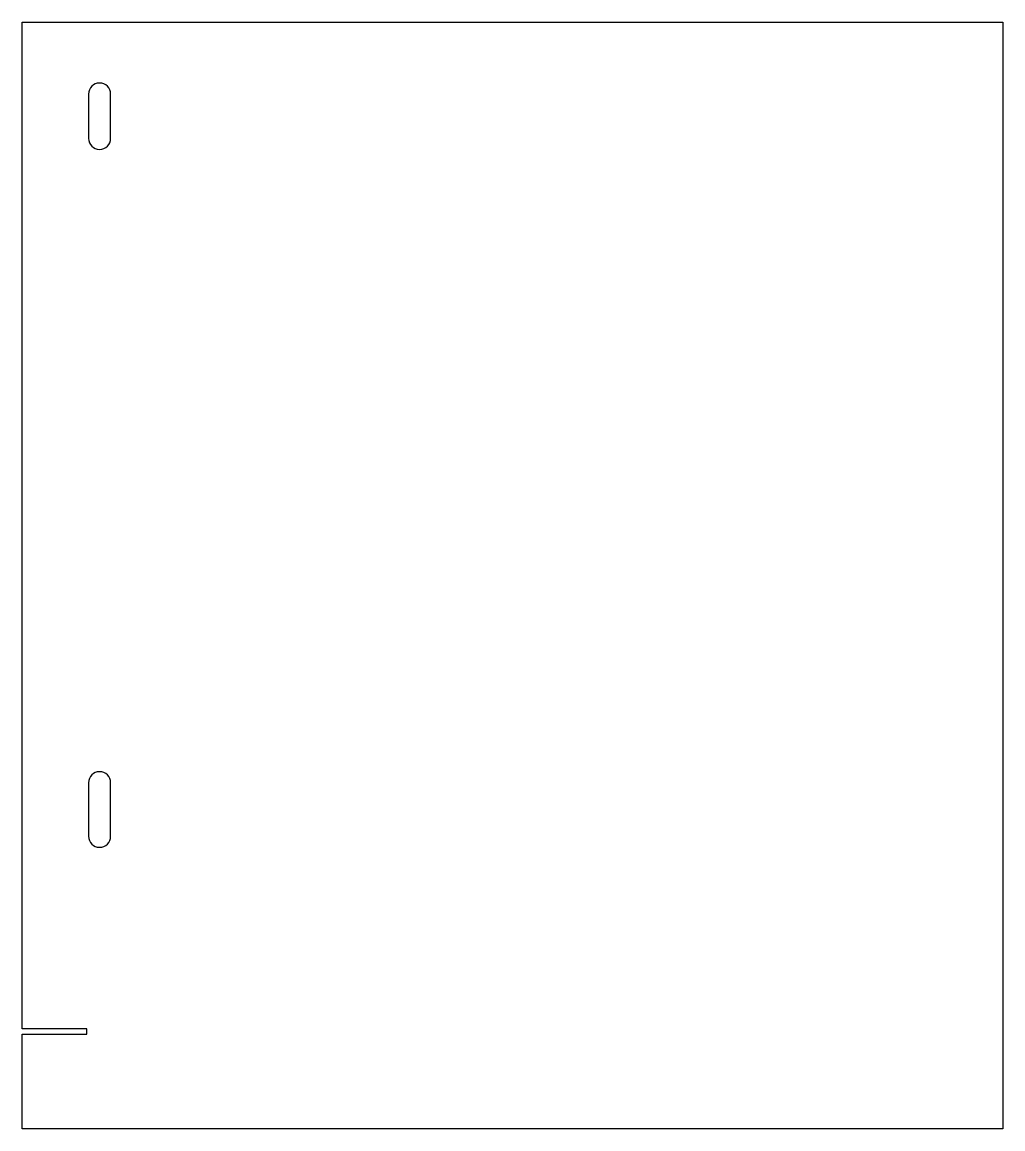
# Model space of a CAD drawing. Header units: millimetres. Extents: x 55 to 215, y 5 to 185.
import ezdxf

# ---------------------------------------------------------------- set-up
doc = ezdxf.new("R2010")
doc.units = ezdxf.units.MM
doc.layers.get('0').update_dxf_attribs({"linetype": 'CONTINUOUS'})

msp = doc.modelspace()

# ---------------------------------------------------------------- linework, layer by layer
msp.add_lwpolyline([(66.015, 21.25), (55.5, 21.25), (55.5, 185), (215, 185), (215, 5), (55.5, 5), (55.5, 20.39), (66.015, 20.39)], close=True)
for points in [[(66.29, 173.29), (66.29, 166.09, 1), (69.89, 166.09), (69.89, 173.29, 1)], [(66.29, 61.29), (66.29, 52.59, 1), (69.89, 52.59), (69.89, 61.29, 1)]]:
    msp.add_lwpolyline(points, format="xyb", close=True)

doc.saveas('drawing.dxf')
